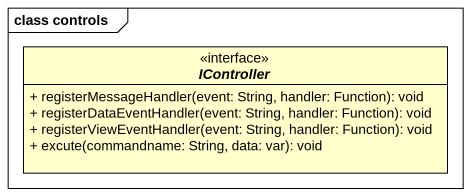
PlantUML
@startuml
mainframe class controls
hide circle
hide empty members
skinparam classAttributeIconSize 0
interface IController {
  + registerMessageHandler(event: String, handler: Function): void
  + registerDataEventHandler(event: String, handler: Function): void
  + registerViewEventHandler(event: String, handler: Function): void
  + excute(commandname: String, data: var): void
}
@enduml
